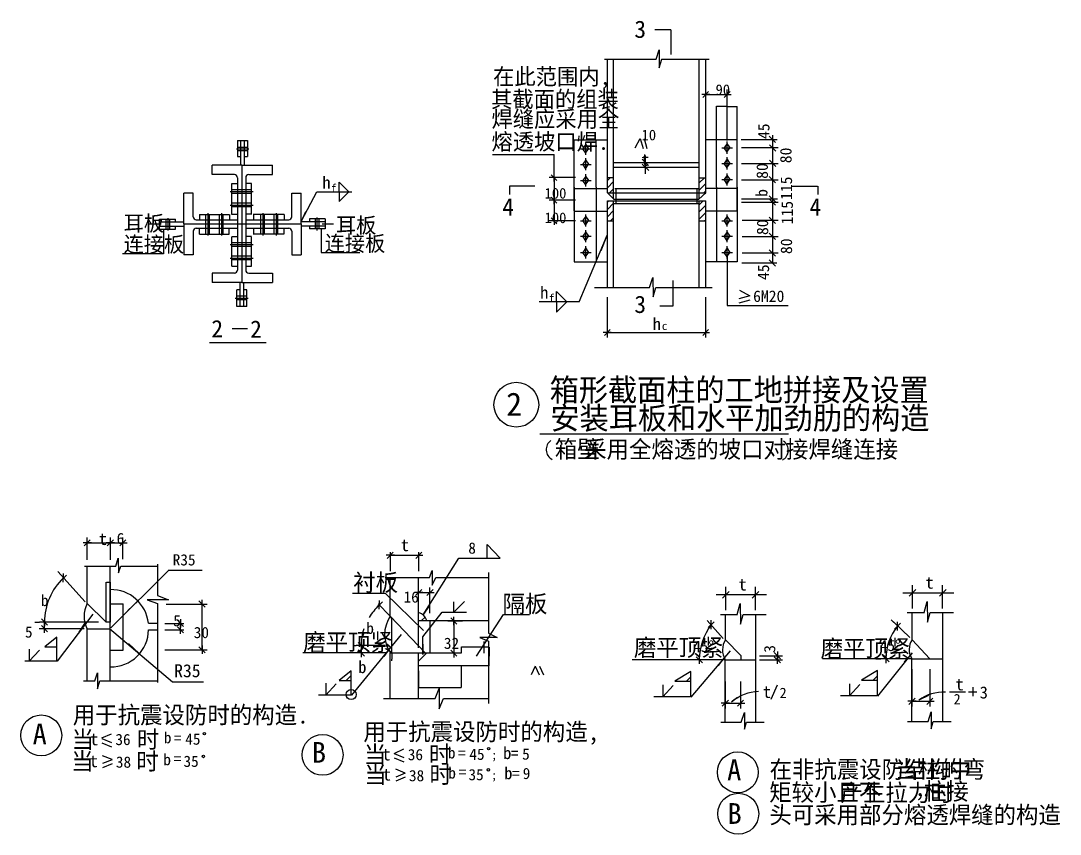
# Model space of a CAD drawing. Header units: metres. Extents: x 3860 to 14036, y 4732 to 11868.
# Drawn here: x 8010 to 14036, y 6850 to 11563 of the extents above; entities that cross this region are included whole.
import ezdxf

# ---------------------------------------------------------------- set-up
doc = ezdxf.new("R2010")
doc.units = ezdxf.units.M
for name, color, linetype in [('BOR', 3, 'Continuous'), ('CENTER', 7, 'Continuous'), ('FRAMING', 2, 'Continuous'), ('HIDDEN', 3, 'Continuous'), ('Z', 4, 'Continuous')]:
    doc.layers.add(name, color=color, linetype=linetype)
doc.dimstyles.get("Standard").update_dxf_attribs({"dimtxt": 2.5, "dimasz": 2.5, "dimexe": 1.25, "dimexo": 0.625, "dimtad": 1, "dimcen": 2.5, "dimazin": 3, "dimtfac": 1, "dimtmove": 0, "dimatfit": 3})

# ---------------------------------------------------------------- blocks, each defined once
blk = doc.blocks.new('CC')
blk.add_line((-24.24, 0), (24.24, 0))
at = {"layer": 'FRAMING', "color": 6}
blk.add_line((-17.83, -17.83), (17.83, 17.83), dxfattribs=at)
blk = doc.blocks.new('_CLOSEDFILLED')
at = {"color": 0, "linetype": 'BYBLOCK'}
blk.add_solid([(-1, 0), (0, 0), (-1, 0)], dxfattribs=at)
blk = doc.blocks.new('*D1')
for p, q in [((12042.56, 10868.68), (12042.56, 11067.65)), ((12042.81, 11067.65), (12072.625, 11067.65)), ((12074.625, 11067.65), (12104.44, 11067.65)), ((12104.69, 10868.68), (12104.69, 11067.65))]:
    blk.add_line(p, q)
at = {"layer": 'Defpoints'}
for p in [(12042.56, 11067.65), (12042.56, 10868.68), (12104.69, 10868.68)]:
    blk.add_point(p, dxfattribs=at)
at = {"xscale": 0.25, "yscale": 0.25, "rotation": 180}
blk.add_blockref('_CLOSEDFILLED', (12042.56, 11067.65), dxfattribs=at)
at = {"xscale": 0.25, "yscale": 0.25}
blk.add_blockref('_CLOSEDFILLED', (12104.69, 11067.65), dxfattribs=at)
at = {"insert": (12073.625, 11067.65), "char_height": 1, "attachment_point": 5}
blk.add_mtext('45', dxfattribs=at)
blk = doc.blocks.new('*D2')
for p, q in [((12104.69, 10868.68), (12104.69, 11066.84)), ((12104.94, 11066.84), (12133.025, 11066.84)), ((12135.025, 11066.84), (12163.11, 11066.84)), ((12163.36, 10866.97), (12163.36, 11066.84))]:
    blk.add_line(p, q)
at = {"layer": 'Defpoints'}
for p in [(12104.69, 11066.84), (12104.69, 10868.68), (12163.36, 10866.97)]:
    blk.add_point(p, dxfattribs=at)
at = {"xscale": 0.25, "yscale": 0.25, "rotation": 180}
blk.add_blockref('_CLOSEDFILLED', (12104.69, 11066.84), dxfattribs=at)
at = {"xscale": 0.25, "yscale": 0.25}
blk.add_blockref('_CLOSEDFILLED', (12163.36, 11066.84), dxfattribs=at)
at = {"insert": (12134.025, 11066.84), "char_height": 1, "attachment_point": 5}
blk.add_mtext('45', dxfattribs=at)
blk = doc.blocks.new('*D3')
for p, q in [((8505.95, 8079.48), (8505.95, 8310.94)), ((8506.2, 8310.94), (8517.395, 8310.94)), ((8518.395, 8310.94), (8529.59, 8310.94)), ((8529.84, 8079.48), (8529.84, 8310.94))]:
    blk.add_line(p, q)
at = {"layer": 'Defpoints'}
for p in [(8505.95, 8310.94), (8505.95, 8079.48), (8529.84, 8079.48)]:
    blk.add_point(p, dxfattribs=at)
at = {"xscale": 0.25, "yscale": 0.25, "rotation": 180}
blk.add_blockref('_CLOSEDFILLED', (8505.95, 8310.94), dxfattribs=at)
at = {"xscale": 0.25, "yscale": 0.25}
blk.add_blockref('_CLOSEDFILLED', (8529.84, 8310.94), dxfattribs=at)
at = {"insert": (8517.895, 8310.94), "char_height": 1, "attachment_point": 5}
blk.add_mtext('2', dxfattribs=at)
blk = doc.blocks.new('*D4')
for p, q in [((10160.77, 7900.26), (10160.77, 7864.23)), ((10160.52, 7864.23), (10160.27, 7864.23)), ((10160.77, 7854.69), (10160.77, 7864.23)), ((10160.77, 7864.23), (10160.77, 7864.23)), ((10161.02, 7864.23), (10161.27, 7864.23))]:
    blk.add_line(p, q)
at = {"layer": 'Defpoints'}
for p in [(10160.77, 7900.26), (10160.77, 7864.23), (10160.77, 7854.69)]:
    blk.add_point(p, dxfattribs=at)
at = {"xscale": 0.25, "yscale": 0.25}
blk.add_blockref('_CLOSEDFILLED', (10160.77, 7864.23), dxfattribs=at)
at = {"xscale": 0.25, "yscale": 0.25, "rotation": 180}
blk.add_blockref('_CLOSEDFILLED', (10160.77, 7864.23), dxfattribs=at)
at = {"insert": (10160.77, 7865.355), "char_height": 1, "attachment_point": 5}
blk.add_mtext('8', dxfattribs=at)
blk = doc.blocks.new('*D5')
for p, q in [((10316.34, 7797.21), (10316.34, 7700.64)), ((10563.5, 7823.7), (10563.5, 7700.64)), ((10316.59, 7700.64), (10438.92, 7700.64)), ((10440.92, 7700.64), (10563.25, 7700.64))]:
    blk.add_line(p, q)
at = {"layer": 'Defpoints'}
for p in [(10316.34, 7797.21), (10563.5, 7823.7), (10316.34, 7700.64)]:
    blk.add_point(p, dxfattribs=at)
at = {"xscale": 0.25, "yscale": 0.25, "rotation": 180}
blk.add_blockref('_CLOSEDFILLED', (10316.34, 7700.64), dxfattribs=at)
at = {"xscale": 0.25, "yscale": 0.25}
blk.add_blockref('_CLOSEDFILLED', (10563.5, 7700.64), dxfattribs=at)
at = {"insert": (10439.92, 7700.64), "char_height": 1, "attachment_point": 5}
blk.add_mtext('50', dxfattribs=at)
blk = doc.blocks.new('*D6')
for p, q in [((10725.96, 7933.09), (10725.96, 7882.47)), ((10725.71, 7882.47), (10725.46, 7882.47)), ((10725.96, 7826.51), (10725.96, 7882.47)), ((10725.96, 7882.47), (10725.96, 7882.47)), ((10726.21, 7882.47), (10726.46, 7882.47))]:
    blk.add_line(p, q)
at = {"layer": 'Defpoints'}
for p in [(10725.96, 7933.09), (10725.96, 7882.47), (10725.96, 7826.51)]:
    blk.add_point(p, dxfattribs=at)
at = {"xscale": 0.25, "yscale": 0.25}
blk.add_blockref('_CLOSEDFILLED', (10725.96, 7882.47), dxfattribs=at)
at = {"xscale": 0.25, "yscale": 0.25, "rotation": 180}
blk.add_blockref('_CLOSEDFILLED', (10725.96, 7882.47), dxfattribs=at)
at = {"insert": (10725.96, 7883.595), "char_height": 1, "attachment_point": 5}
blk.add_mtext('16', dxfattribs=at)
blk = doc.blocks.new('*D7')
for p, q in [((10696.11, 7967.58), (10695.86, 7967.58)), ((10696.36, 7933.09), (10696.36, 7967.58)), ((10696.36, 7898.61), (10696.36, 7967.58)), ((10696.36, 7967.58), (10696.36, 7967.58)), ((10696.61, 7967.58), (10696.86, 7967.58))]:
    blk.add_line(p, q)
at = {"layer": 'Defpoints'}
for p in [(10696.36, 7967.58), (10696.36, 7933.09), (10696.36, 7898.61)]:
    blk.add_point(p, dxfattribs=at)
at = {"xscale": 0.25, "yscale": 0.25}
blk.add_blockref('_CLOSEDFILLED', (10696.36, 7967.58), dxfattribs=at)
at = {"xscale": 0.25, "yscale": 0.25, "rotation": 180}
blk.add_blockref('_CLOSEDFILLED', (10696.36, 7967.58), dxfattribs=at)
at = {"insert": (10696.36, 7968.705), "char_height": 1, "attachment_point": 5}
blk.add_mtext('4', dxfattribs=at)

msp = doc.modelspace()

# ---------------------------------------------------------------- hatches: boundary and pattern name
at = {"layer": 'FRAMING'}
h = msp.add_hatch(dxfattribs=at)
h.set_pattern_fill('ANSI37', scale=200)
h.paths.add_polyline_path([(8394.26, 8186.01, 0.23), (8394.37, 8039.02), (8394.37, 8039.77), (8529.31, 8039.77), (8529.31, 8080.48), (8502.67, 8080.48)])
at = {"layer": 'Z'}
h = msp.add_hatch(dxfattribs=at)
h.set_pattern_fill('ANSI31', scale=25)
h.paths.add_polyline_path([(10316.17, 8087.42), (10363.7, 8087.42, 0.26), (10316.17, 8134.22)])
h = msp.add_hatch(dxfattribs=at)
h.set_pattern_fill('NET', scale=200)
h.paths.add_polyline_path([(10152.06, 8113.37, 0.28), (10142.35, 7917.85), (10148.95, 7925.86), (10142.81, 7917.02, 0.03), (10152.85, 7900.74), (10340.21, 7900.73), (10340.21, 7916.32)])
h = msp.add_hatch(dxfattribs=at)
h.set_pattern_fill('ANSI31', scale=40)
h.paths.add_polyline_path([(8219.77, 7936.3), (8219.77, 7991.3), (8149.77, 7936.3)])
h = msp.add_hatch(dxfattribs=at)
h.set_pattern_fill('NET', scale=150)
h.paths.add_polyline_path([(12094.1, 7860.75), (12184.82, 7860.75), (12184.82, 7886.13), (12095.27, 7977.28, 0.29)])
h = msp.add_hatch(dxfattribs=at)
h.set_pattern_fill('NET', scale=150)
h.paths.add_polyline_path([(13177.48, 7977.3, 0.24), (13165.72, 7887.35), (13171.92, 7894.17), (13165.96, 7886.71, 0.06), (13176.31, 7866.1), (13279.74, 7866.1)])
h = msp.add_hatch(dxfattribs=at)
h.set_pattern_fill('ANSI31', scale=50)
h.paths.add_polyline_path([(10316.17, 7852.58), (10364.37, 7900.73), (10316.17, 7900.73)])
h = msp.add_hatch(dxfattribs=at)
h.set_pattern_fill('ANSI31', scale=100)
h.paths.add_polyline_path([(10364.37, 7900.73), (10316.17, 7900.73), (10316.17, 7852.58)])
h = msp.add_hatch(dxfattribs=at)
h.set_pattern_fill('ANSI31', scale=40)
h.paths.add_polyline_path([(9925.61, 7740.91), (9925.61, 7795.91), (9855.61, 7740.91)])
h = msp.add_hatch(dxfattribs=at)
h.set_pattern_fill('ANSI31', scale=40)
h.paths.add_polyline_path([(11893.54, 7737.56), (11893.54, 7792.56), (11801.5, 7737.56)])
h = msp.add_hatch(dxfattribs=at)
h.set_pattern_fill('ANSI31', scale=40)
h.paths.add_polyline_path([(12975.74, 7742.92), (12975.74, 7797.92), (12883.7, 7742.92)])

# ---------------------------------------------------------------- linework, layer by layer
for p, q in [((11693.02, 11340.62), (11710.06, 11394.37)), ((11710.06, 11394.37), (11710.14, 11291.21)), ((11393.66, 11340.62), (11693.02, 11340.62)), ((11710.14, 11291.21), (11726.15, 11340.62)), ((11725.2, 11340.62), (12001.44, 11340.62)), ((11980.79, 10931.16), (11980.79, 11340.62)), ((12105.06, 10931.16), (12105.06, 11164.67)), ((11981.74, 11136.17), (12104.11, 11136.17)), ((12082.03, 11136.17), (12128.09, 11136.17)), ((11284.07, 10857.62), (11284.07, 10787.23)), ((11572.07, 10827.23), (11601.59, 10880.14)), ((11601.59, 10880.14), (11617.66, 10823.86)), ((11623.68, 10880.14), (11639.75, 10823.86)), ((12103.91, 10862.95), (12103.91, 10792.57)), ((12185.28, 10875.35), (12394.86, 10875.35)), ((12367.16, 10899.91), (12367.16, 10159.65)), ((10744.74, 10789.18), (11101.32, 10789.18)), ((11101.52, 10631.22), (11101.32, 10789.18)), ((11253.89, 10821.76), (11316.83, 10821.76)), ((12073.73, 10827.1), (12136.67, 10827.1)), ((12187.81, 10827.99), (12400.2, 10827.99)), ((11253.89, 10731.4), (11316.83, 10731.4)), ((11284.07, 10767.25), (11284.07, 10696.87)), ((11630.46, 10781.68), (11630.46, 10677.23)), ((12073.73, 10736.73), (12136.67, 10736.73)), ((12103.91, 10772.58), (12103.91, 10702.2)), ((12187.81, 10736.99), (12400.2, 10736.99)), ((11284.07, 10673.49), (11284.07, 10603.11)), ((12103.91, 10678.83), (12103.91, 10608.44)), ((9855.9, 10571.2), (9855.9, 10628.11)), ((9855.9, 10628.11), (9912.62, 10571.2)), ((11225.85, 10654.26), (11073.02, 10654.26)), ((11101.52, 10653.31), (11101.52, 10524.81)), ((11253.89, 10637.64), (11316.83, 10637.64)), ((11410.79, 10637.61), (11427.3, 10654.12)), ((11410.79, 10595.63), (11446.88, 10631.72)), ((11446.64, 10654.12), (11411.17, 10654.12)), ((11942.58, 10623.6), (11972.99, 10654.02)), ((11942.58, 10581.62), (11980.79, 10619.83)), ((11943.11, 10654.02), (11980.78, 10654.02)), ((12073.73, 10642.97), (12136.67, 10642.97)), ((12187.81, 10641.85), (12400.2, 10641.85)), ((9636.63, 10404.29), (9725.85, 10571.74)), ((9725.85, 10571.74), (9928.99, 10571.74)), ((9855.9, 10515.24), (9912.62, 10572.15)), ((9855.9, 10572.15), (9855.9, 10515.24)), ((11423.23, 10566.09), (11446.88, 10589.74)), ((11969.03, 10566.09), (11980.79, 10577.84)), ((11225.85, 10523.86), (11073.02, 10523.86)), ((11101.52, 10522.91), (11101.52, 10404.67)), ((11410.79, 10511.66), (11419.71, 10520.58)), ((11410.79, 10469.67), (11446.88, 10505.77)), ((11942.58, 10497.65), (11965.51, 10520.58)), ((11942.58, 10455.66), (11980.79, 10493.88)), ((12187.81, 10531.71), (12395.99, 10531.71)), ((12187.81, 10512.71), (12400.2, 10512.71)), ((11284.07, 10440.81), (11284.07, 10370.43)), ((11410.79, 10427.69), (11446.88, 10463.78)), ((11942.58, 10413.68), (11980.79, 10451.89)), ((12103.91, 10440.81), (12103.91, 10370.43)), ((9757.03, 10387.25), (9822.38, 10387.25)), ((11225.85, 10403.72), (11073.02, 10403.72)), ((11253.89, 10404.96), (11316.83, 10404.96)), ((11411.17, 10403.5), (11446.64, 10403.5)), ((11428.59, 10403.5), (11446.88, 10421.8)), ((11942.58, 10403.45), (11980.78, 10403.45)), ((11974.39, 10403.51), (11980.79, 10409.91)), ((12073.73, 10404.96), (12136.67, 10404.96)), ((12192.89, 10407.94), (12400.55, 10407.94)), ((8838, 10355.86), (8838, 10212.91)), ((9751.97, 10359.63), (9751.97, 10221.52)), ((11247.13, 9934.74), (11409.42, 10320.15)), ((11253.89, 10314.59), (11316.83, 10314.59)), ((11284.07, 10350.44), (11284.07, 10280.06)), ((12073.73, 10314.59), (12136.67, 10314.59)), ((12103.91, 10350.44), (12103.91, 10280.06)), ((12192.89, 10312.94), (12400.55, 10312.94)), ((11284.07, 10256.69), (11284.07, 10186.3)), ((12103.91, 10256.69), (12103.91, 10186.3)), ((8838, 10212.91), (8600.77, 10212.91)), ((9751.97, 10221.52), (9975.76, 10221.52)), ((11253.89, 10220.83), (11316.83, 10220.83)), ((12073.73, 10220.83), (12136.67, 10220.83)), ((12104.5, 10211.22), (12104.5, 9913.31)), ((12192.89, 10217.94), (12400.55, 10217.94)), ((12189.09, 10160.46), (12392.38, 10160.46)), ((11655.05, 10016.82), (11674.73, 10076.32)), ((11674.73, 10076.32), (11675.16, 9964.58)), ((11336.57, 10016.82), (11655.05, 10016.82)), ((11675.16, 9964.58), (11692.01, 10016.82)), ((11692.01, 10016.82), (12018.17, 10016.82)), ((11115.23, 9934.46), (11115.23, 9994.53)), ((11115.23, 9994.53), (11175.11, 9934.46)), ((11409.96, 9962.02), (11409.96, 9728.11)), ((11980.22, 9962.02), (11980.22, 9728.11)), ((12235.81, 9969.15), (12173.28, 9951.3)), ((12235.81, 9944.61), (12173.28, 9926.75)), ((12177.02, 10001.95), (12235.81, 9969.15)), ((11247.13, 9934.74), (11015.61, 9934.74)), ((11115.23, 9875.39), (11175.11, 9935.46)), ((11115.23, 9935.46), (11115.23, 9875.39)), ((12104.5, 9913.31), (12458.1, 9913.31)), ((11410.91, 9756.61), (11979.27, 9756.61)), ((8395.52, 8439.19), (8395.52, 8568.37)), ((8529.65, 8439.19), (8529.65, 8568.37)), ((8602.21, 8443.71), (8602.21, 8568.37)), ((8396.52, 8538.37), (8528.65, 8538.37)), ((8530.65, 8538.37), (8601.21, 8538.37)), ((10714.35, 8529.09), (10788.41, 8449.04)), ((10714.35, 8449.04), (10714.35, 8529.09)), ((8560.35, 8403.41), (8575.55, 8449.55)), ((8575.55, 8449.55), (8575.76, 8364.38)), ((10152.63, 8374.99), (10152.63, 8483.68)), ((10152.91, 8466.13), (10316.47, 8466.13)), ((10316.84, 8374.99), (10316.84, 8483.68)), ((10342.4, 8122.06), (10550.23, 8448.88)), ((10550.23, 8448.88), (10788.61, 8448.88)), ((8380.45, 8403.41), (8560.35, 8403.41)), ((8531.92, 8045.75), (8869.79, 8381.43)), ((8575.76, 8364.38), (8590.16, 8403.41)), ((8590.16, 8403.41), (8803.4, 8403.41)), ((8803.4, 8414.29), (8803.4, 8232.49)), ((8868.62, 8380.07), (9062.11, 8380.07)), ((10378.71, 8336.8), (10394.59, 8378.16)), ((10394.59, 8378.16), (10394.59, 8292.35)), ((8383.14, 8197.4), (8225.18, 8371.48)), ((10122.61, 8336.8), (10378.71, 8336.8)), ((10394.59, 8292.35), (10416.25, 8336.8)), ((10416.25, 8336.8), (10720.99, 8336.8)), ((10720.99, 8366.52), (10720.99, 8014.63)), ((8279.19, 8312.05), (8277.76, 8313.54)), ((10382.19, 8130.73), (10382.19, 8280.42)), ((12096.67, 8148.16), (12096.67, 8283.16)), ((12268.61, 8148.16), (12268.61, 8283.16)), ((13178.87, 8158.74), (13178.87, 8293.74)), ((13353.39, 8158.74), (13353.39, 8293.74)), ((8743.58, 8208.25), (8803.4, 8187.07)), ((8865.97, 8208.25), (8743.58, 8208.25)), ((8803.4, 8232.49), (8865.97, 8208.25)), ((9932.61, 8247.3), (10123.26, 8247.3)), ((10123.26, 8247.3), (10344, 8029.86)), ((10316.3, 8130.73), (10316.3, 8222.72)), ((10317.3, 8250.42), (10381.19, 8250.42)), ((10519.14, 8135.21), (10582.83, 8198.81)), ((10519.14, 8197.22), (10519.14, 8135.21)), ((12041.67, 8238.16), (12333.61, 8238.16)), ((13123.87, 8248.74), (13418.39, 8248.74)), ((13247.34, 8134.63), (13264.27, 8198.09)), ((13264.27, 8198.09), (13265.54, 8077.97)), ((8803.4, 8187.07), (8803.4, 7729.35)), ((8853.89, 8183.72), (9090.81, 8183.72)), ((9060.81, 7919.86), (9060.81, 8182.72)), ((10150.24, 8115.38), (10082.51, 8185.84)), ((10340.56, 7994.54), (10452.55, 8136.5)), ((10452.55, 8136.5), (10594.67, 8136.5)), ((12163.84, 8124.05), (12180.78, 8187.51)), ((12180.78, 8187.51), (12182.04, 8067.39)), ((13148.37, 8134.63), (13248.25, 8134.63)), ((13265.54, 8077.97), (13281.2, 8134.63)), ((13281.2, 8134.63), (13416.67, 8134.63)), ((8091.72, 8079.28), (8117.96, 8079.28)), ((8200.11, 8079.36), (8117.92, 8079.36)), ((8461.71, 8079.28), (8118.11, 8079.28)), ((8147.92, 8080.36), (8147.92, 8081.36)), ((8147.92, 8040.71), (8147.92, 8079.36)), ((8427.31, 8124.91), (8220.69, 7852.07)), ((10485.28, 8087.3), (10571.4, 8087.3)), ((10520.66, 8084.7), (10520.66, 7900.18)), ((10651, 7882.31), (10807.86, 8122.84)), ((10807.86, 8122.84), (10959.31, 8122.84)), ((12080.89, 7984.72), (11988.81, 8088.94)), ((12066.16, 8124.05), (12164.75, 8124.05)), ((12182.04, 8067.39), (12197.71, 8124.05)), ((12197.71, 8124.05), (12331.89, 8124.05)), ((13055.83, 8093.09), (13071.65, 8077.28)), ((13163.1, 7990.69), (13069.59, 8080.68)), ((8378.36, 8039.84), (8116.39, 8039.84)), ((8200.11, 8040.71), (8117.92, 8040.71)), ((8147.92, 8039.71), (8147.92, 8038.71)), ((8524, 8042.38), (8889.42, 7733.9)), ((8844.78, 8071.82), (8954.98, 8071.82)), ((8844.78, 8034.51), (8954.98, 8034.51)), ((8935.8, 8072.82), (8935.8, 8073.82)), ((8935.8, 8034.51), (8935.8, 8071.82)), ((8935.8, 8033.51), (8935.8, 8032.51)), ((10720.99, 8014.63), (10771.89, 7989.69)), ((10215.67, 8006.87), (9926.61, 7655.91)), ((10340.56, 7890.65), (10340.56, 7994.54)), ((10771.89, 7989.69), (10671.18, 7989.69)), ((10671.18, 7989.69), (10721.08, 7968.7)), ((10720.99, 7968.74), (10720.99, 7607.15)), ((8058.63, 7922.07), (8058.63, 7852.07)), ((8058.63, 7852.07), (8118.63, 7917.07)), ((8844.97, 7918.86), (9090.81, 7918.86)), ((10119.62, 7900.44), (9645.53, 7900.44)), ((9944.37, 7943.3), (9954.32, 7943.3)), ((10121.05, 7943.3), (9954.77, 7943.3)), ((10129.7, 7900.44), (9954.77, 7900.44)), ((9984.77, 7944.3), (9984.77, 7945.3)), ((9984.77, 7900.44), (9984.77, 7943.3)), ((9984.77, 7899.44), (9984.77, 7898.44)), ((12123.08, 7912.28), (11894.27, 7644.25)), ((13178.14, 7901.57), (12976.48, 7649.61)), ((8220.69, 7852.07), (8033.63, 7852.07)), ((12093.93, 7861.02), (11554.24, 7861.02)), ((12293.07, 7884.26), (12426.03, 7884.26)), ((12293.07, 7860.9), (12426.03, 7860.9)), ((12396.03, 7881.64), (12396.03, 7882.64)), ((12396.03, 7860.9), (12396.03, 7880.64)), ((12396.03, 7859.9), (12396.03, 7858.9)), ((13176.13, 7866.38), (12656.66, 7866.38)), ((12967.29, 7866.16), (12995.46, 7866.16)), ((8439.58, 7739.21), (8454.78, 7785.34)), ((8454.78, 7785.34), (8454.99, 7692.73)), ((10992.29, 7823.88), (10969.3, 7773.21)), ((10992.4, 7823.88), (11015.39, 7773.21)), ((11016.77, 7823.88), (11039.75, 7773.21)), ((13176.02, 7806.69), (13176.02, 7590.04)), ((13279.75, 7806.69), (13279.75, 7590.04)), ((8373.81, 7739.21), (8439.58, 7739.21)), ((8454.99, 7692.73), (8469.39, 7739.21)), ((8469.39, 7739.21), (8803.4, 7739.21)), ((8889.42, 7733.9), (9068.5, 7733.9)), ((9777.99, 7725.91), (9777.99, 7655.91)), ((9777.99, 7655.91), (9837.99, 7720.91)), ((11731.65, 7716.53), (11731.65, 7646.53)), ((12094.32, 7734.45), (12094.32, 7579.23)), ((12182.71, 7734.45), (12182.71, 7579.23)), ((12813.85, 7721.89), (12813.85, 7651.89)), ((12813.85, 7651.89), (12873.85, 7716.89)), ((9926.61, 7655.91), (9735.61, 7655.91)), ((10413.11, 7635.76), (10435.94, 7694.57)), ((10435.94, 7694.57), (10435.94, 7576.08)), ((11731.65, 7646.53), (11791.65, 7711.53)), ((13393.59, 7674.64), (13486.05, 7674.64)), ((13504.6, 7674.65), (13551.95, 7674.65)), ((13528.28, 7701.86), (13528.28, 7649.83)), ((10113.35, 7635.76), (10413.11, 7635.76)), ((10435.94, 7576.08), (10459.97, 7635.76)), ((10459.97, 7635.76), (10722.78, 7635.76)), ((11891.65, 7646.53), (11680.14, 7646.53)), ((12097.34, 7609.23), (12181.71, 7609.23)), ((12973.85, 7651.89), (12762.34, 7651.89)), ((13179.04, 7620.04), (13278.75, 7620.04)), ((12067.79, 7499.81), (12186.85, 7499.81)), ((12216.51, 7499.81), (12318.99, 7499.81)), ((13150, 7502.55), (13270.34, 7502.55)), ((13300.01, 7502.55), (13403.77, 7502.55)), ((8481.04, 7409.04), (8536, 7432.02)), ((8481.04, 7404.6), (8536, 7381.61)), ((8481.04, 7380.25), (8536, 7357.27)), ((8539.32, 7282.05), (8484.35, 7305.03)), ((10174.32, 7317.09), (10229.85, 7344.28)), ((10174.32, 7317.09), (10229.85, 7293.86)), ((10174.89, 7292.51), (10229.85, 7269.52)), ((8539.32, 7281.94), (8484.35, 7258.95)), ((8539.32, 7257.57), (8484.35, 7234.59)), ((10238.38, 7204.71), (10183.42, 7227.7)), ((10238.38, 7204.6), (10183.42, 7181.61)), ((10238.38, 7180.23), (10183.42, 7157.25))]:
    msp.add_line(p, q)
for points in [[(9661.61, 10455.92), (9635.46, 10400.04)], [(8630.31, 8146.74), (8688.78, 8201.22)], [(10379.26, 8174.37), (10342.53, 8123.18)], [(8348.63, 8020.19), (8381.86, 8070.18)], [(8634.4, 7954.71), (8696.96, 7897.52)], [(10117.51, 7880.61), (10151.14, 7929.01)], [(10340.21, 7950.8), (10340.21, 7890.93)], [(13131.32, 7849.53), (13171.69, 7893.91)], [(12053.92, 7828.16), (12094.28, 7878.49)]]:
    msp.add_lwpolyline(points)
for centre, radius in [((9925.68, 7659.13), 29.15), ((9075.02, 7433.34), 6.96), ((10721.76, 7345.6), 6.96), ((9068.97, 7300.53), 6.96), ((10720.92, 7223.19), 6.96)]:
    msp.add_circle(centre, radius)
for centre, radius, start, end in [((8502.81, 8079.28), 354.85, 134.01, 179.84), ((10350.22, 7908.69), 376.28, 134.43, 148.51), ((10297.66, 8067.88), 68.87, 16.49, 74.41), ((10259.2, 7953.42), 275.02, 161.78, 181.9), ((12282.71, 7859.61), 339.46, 143.06, 179.63), ((13324.8, 7866.98), 299.34, 141, 179.97), ((12299.91, 7413.42), 264.2, 92.7, 129.71), ((13357.81, 7429.29), 243.92, 87.05, 125.58)]:
    msp.add_arc(centre, radius, start, end)
at = {"layer": 'BOR'}
for centre, radius in [((10882.84, 9338.71), 129.85), ((9759.57, 7309.92), 118.51), ((12166.5, 7208.87), 118.51), ((12169.2, 6968.7), 118.51)]:
    msp.add_circle(centre, radius, dxfattribs=at)
at = {"layer": 'CENTER'}
for p, q in [((9290.93, 10726.04), (9290.93, 10046.54)), ((8955.68, 10386.29), (9635.18, 10386.29)), ((9290.93, 10386.29), (9506.69, 10386.29))]:
    msp.add_line(p, q, dxfattribs=at)
at = {"layer": 'DEFPOINTS'}
for p, q in [((12186.85, 7499.81), (12204.51, 7555.71)), ((12204.51, 7555.71), (12204.51, 7457.83)), ((13270.34, 7502.55), (13288, 7558.44)), ((13288, 7558.44), (13288, 7460.57)), ((12204.51, 7457.83), (12216.51, 7499.81)), ((13288, 7460.57), (13300.01, 7502.55))]:
    msp.add_line(p, q, dxfattribs=at)
at = {"layer": 'FRAMING'}
for p, q in [((11777.56, 11511.4), (11684.98, 11511.4)), ((11777.56, 11511.4), (11777.56, 11367.25)), ((11410.79, 10566.12), (11410.79, 11340.62)), ((11980.79, 10566.09), (11980.79, 11255.41)), ((12088.12, 11119.23), (12122, 11153.11)), ((9266.29, 10868.71), (9266.29, 10777.2)), ((9266.29, 10868.71), (9307.43, 10868.71)), ((9284.27, 10868.71), (9284.27, 10726.64)), ((9307.43, 10868.71), (9324.79, 10868.71)), ((9307.43, 10726.64), (9307.43, 10868.71)), ((9324.79, 10868.71), (9324.79, 10777.2)), ((11217.68, 10874.29), (11411.42, 10874.29)), ((11217.68, 10461.04), (11217.68, 10874.29)), ((12163.41, 10874.29), (11980.63, 10874.29)), ((12163.41, 10461.04), (12163.41, 10874.29)), ((9261.18, 10820.81), (9332.57, 10820.81)), ((9119.93, 10672.04), (9119.93, 10726.04)), ((9290.93, 10726.04), (9119.93, 10726.04)), ((9266.29, 10777.2), (9284.27, 10777.2)), ((9290.93, 10726.04), (9468.98, 10726.04)), ((9307.43, 10777.2), (9325.01, 10777.2)), ((9468.98, 10672.04), (9468.98, 10726.04)), ((9248.18, 10672.04), (9119.93, 10672.04)), ((9332.32, 10672.04), (9468.98, 10672.04)), ((11118.47, 10637.31), (11084.58, 10671.2)), ((9233.44, 10441.22), (9233.44, 10621.22)), ((9234.45, 10620.15), (9264.51, 10620.15)), ((9266.18, 10654.04), (9266.18, 10118.54)), ((9346.84, 10620.15), (9312.86, 10620.15)), ((9314.32, 10654.04), (9314.32, 10118.54)), ((9347.06, 10441.22), (9347.06, 10621.22)), ((10842.91, 10605.02), (10842.91, 10556.81)), ((10990.43, 10605.55), (10843.36, 10605.55)), ((12482.21, 10605.55), (12629.27, 10605.55)), ((12629.73, 10605.02), (12629.73, 10556.8)), ((9009.68, 10564.34), (8955.68, 10564.34)), ((8955.68, 10386.29), (8955.68, 10564.34)), ((9009.68, 10427.68), (9009.68, 10564.34)), ((9223.83, 10574.49), (9358.16, 10574.49)), ((9581.18, 10564.34), (9635.18, 10564.34)), ((9581.18, 10427.68), (9581.18, 10564.34)), ((9635.18, 10386.29), (9635.18, 10564.34)), ((11217.68, 10598.79), (11217.68, 10166.54)), ((11411.82, 10589.29), (11217.68, 10589.29)), ((11344.89, 10598.79), (11344.89, 10458.39)), ((11410.68, 10566.09), (11980.79, 10566.09)), ((11447.41, 10529.54), (11410.79, 10566.12)), ((11939.79, 10530.33), (11981.4, 10566.89)), ((11980.79, 10594.04), (12163.41, 10594.04)), ((12043.18, 10598.79), (12043.18, 10461.29)), ((12163.41, 10598.79), (12163.41, 10166.54)), ((9223.83, 10495.68), (9358.16, 10495.68)), ((11410.79, 10520.58), (11980.79, 10520.58)), ((11410.79, 10016.82), (11410.79, 10520.58)), ((11446.63, 10530.33), (11939.79, 10530.33)), ((11980.79, 10016.82), (11980.79, 10520.58)), ((9046.84, 10441.05), (9217.84, 10441.05)), ((9047.08, 10441.34), (9047.08, 10409.98)), ((9093.79, 10449.35), (9093.79, 10318.83)), ((9173.3, 10449.35), (9173.3, 10318.83)), ((9219.8, 10440.04), (9219.8, 10409.98)), ((9234.45, 10442.21), (9265.82, 10442.21)), ((9348.15, 10443.51), (9314.17, 10443.51)), ((9357.95, 10442.43), (9537.95, 10442.43)), ((9358.94, 10441.41), (9358.94, 10410.05)), ((9412.4, 10449.35), (9412.4, 10318.83)), ((9490.24, 10449.35), (9490.24, 10318.83)), ((9536.88, 10441.41), (9536.88, 10411.35)), ((11411.82, 10458.45), (11217.68, 10458.45)), ((11980.79, 10461.04), (12163.41, 10461.04)), ((8815.32, 10396.67), (8815.32, 10414.03)), ((8815.32, 10414.03), (8906.83, 10414.03)), ((8955.68, 10396.67), (8815.32, 10396.67)), ((8815.32, 10355.53), (8815.32, 10396.67)), ((8815.32, 10373.51), (8955.68, 10373.51)), ((8863.05, 10420.16), (8863.05, 10348.73)), ((8906.83, 10396.67), (8906.83, 10414.25)), ((8906.83, 10355.53), (8906.83, 10373.51)), ((8955.68, 10386.29), (8955.68, 10206.29)), ((9027.68, 10409.68), (9266.18, 10409.68)), ((9314.32, 10409.68), (9563.18, 10409.68)), ((9775.03, 10398.35), (9635.18, 10398.35)), ((9635.18, 10386.29), (9635.18, 10206.29)), ((9635.18, 10375.2), (9775.03, 10375.2)), ((9775.03, 10416.33), (9683.51, 10416.33)), ((9683.51, 10416.33), (9683.51, 10398.35)), ((9683.51, 10375.2), (9683.51, 10357.61)), ((9726.6, 10423.36), (9726.6, 10347.65)), ((9775.03, 10416.33), (9775.03, 10375.2)), ((9775.03, 10375.2), (9775.03, 10357.83)), ((8815.32, 10355.53), (8906.83, 10355.53)), ((9009.68, 10343.54), (9009.68, 10206.29)), ((9027.68, 10361.54), (9266.18, 10361.54)), ((9045.78, 10327.65), (9045.78, 10361.63)), ((9046.84, 10327.43), (9217.84, 10327.43)), ((9218.49, 10327.65), (9218.49, 10361.63)), ((9233.44, 10141.09), (9233.44, 10312.09)), ((9234.45, 10314.05), (9264.51, 10314.05)), ((9346.84, 10312.74), (9312.86, 10312.74)), ((9314.32, 10361.54), (9563.18, 10361.54)), ((9347.06, 10141.09), (9347.06, 10312.09)), ((9357.95, 10328.8), (9537.95, 10328.8)), ((9360.24, 10327.72), (9360.24, 10361.7)), ((9536.88, 10329.02), (9536.88, 10363)), ((9581.18, 10343.54), (9581.18, 10206.29)), ((9775.03, 10357.83), (9683.51, 10357.83)), ((9223.83, 10266.64), (9358.16, 10266.64)), ((9009.68, 10206.29), (8955.68, 10206.29)), ((9223.83, 10187.83), (9358.16, 10187.83)), ((9581.18, 10206.29), (9635.18, 10206.29)), ((9233.15, 10141.34), (9264.51, 10141.34)), ((9346.84, 10140.03), (9312.86, 10140.03)), ((11217.68, 10166.54), (11411.42, 10166.54)), ((12163.41, 10166.54), (11980.63, 10166.54)), ((9248.18, 10100.54), (9119.93, 10100.54)), ((9119.93, 10100.54), (9119.93, 10046.54)), ((9332.32, 10100.54), (9468.98, 10100.54)), ((9468.98, 10100.54), (9468.98, 10046.54)), ((9290.93, 10046.54), (9119.93, 10046.54)), ((9279.16, 10004.03), (9261.79, 10004.03)), ((9261.79, 9907.73), (9261.79, 10004.03)), ((9279.16, 10046.09), (9279.16, 9907.73)), ((9290.93, 10046.54), (9468.98, 10046.54)), ((9302.31, 9907.73), (9302.31, 10046.09)), ((9320.29, 10004.03), (9302.31, 10004.03)), ((9320.29, 9907.73), (9320.29, 10004.03)), ((11790.5, 10058.35), (11790.5, 9908.98)), ((9253.73, 9956.28), (9328.47, 9956.28)), ((9279.16, 9907.73), (9261.79, 9907.73)), ((9320.29, 9907.73), (9279.16, 9907.73)), ((11790.5, 9908.98), (11714.11, 9908.98)), ((9103.29, 9699.22), (9433.02, 9699.22)), ((11018.69, 9169.48), (12460.77, 9169.48)), ((8394.37, 8185.91), (8394.37, 8403.41)), ((8529.31, 7739.21), (8529.31, 8403.41)), ((10152.05, 8101.71), (10152.05, 8336.8)), ((10316.17, 7929.83), (10316.17, 8336.8)), ((8394.37, 8185.91), (8502.67, 8080.48)), ((8529.31, 8185.58), (8604, 8185.58)), ((8604, 7917.1), (8604, 8185.58)), ((13177.48, 7977.3), (13177.48, 8134.25)), ((13355.48, 7502.55), (13355.48, 8134.63)), ((8502.67, 8080.48), (8529.31, 8080.48)), ((10355.94, 7899.85), (10152.05, 8113.37)), ((10316.17, 8087.42), (10382.3, 8087.42)), ((10316.17, 8087.42), (10720.99, 8087.42)), ((10381.86, 8087.42), (10381.86, 7900.74)), ((12095.27, 7977.28), (12095.27, 8123.67)), ((12270.7, 7499.81), (12270.7, 8124.05)), ((8394.37, 7739.21), (8394.37, 8039.77)), ((8394.37, 8039.77), (8529.31, 8039.77)), ((8749.87, 8072), (8803.4, 8072)), ((8750.81, 8034.69), (8803.4, 8034.69)), ((12095.27, 7977.28), (12184.82, 7886.13)), ((13177.48, 7977.3), (13279.74, 7866.1)), ((8529.31, 7917.11), (8604, 7917.11)), ((10152.05, 7635.76), (10152.05, 7900.75)), ((10152.05, 7900.74), (10368.35, 7900.73)), ((10316.17, 7852.58), (10364.44, 7900.8)), ((10316.17, 7635.76), (10316.17, 7900.75)), ((10365.34, 7900.74), (10565.71, 7900.75)), ((10565.71, 7900.75), (10565.71, 7935.17)), ((10565.71, 7935.17), (10720.99, 7935.17)), ((12093.81, 7860.75), (12270.7, 7860.75)), ((12093.81, 7497.77), (12093.81, 7860.75)), ((12184.82, 7886.13), (12184.82, 7859.32)), ((13176.02, 7866.1), (13355.48, 7866.1)), ((13176.02, 7500.5), (13176.02, 7866.1)), ((10316.17, 7828.32), (10720.99, 7828.32))]:
    msp.add_line(p, q, dxfattribs=at)
msp.add_circle((8128.8, 7422.73), 118.51, dxfattribs=at)
for centre, radius, start, end in [((9248.18, 10654.04), 18, 0, 90), ((9332.32, 10654.04), 18, 90, 180), ((9027.68, 10427.68), 18, 180, 270), ((9563.18, 10427.68), 18, 270, 0), ((9027.68, 10343.54), 18, 90, 180), ((9563.18, 10343.54), 18, 0, 90), ((9248.18, 10118.54), 18, 270, 0), ((9332.32, 10118.54), 18, 180, 270), ((8533.84, 8050.1), 217.14, 5.79, 91.2), ((8542.84, 8112.62), 165.71, 153.63, 206.37), ((10307.93, 8007.63), 188.35, 145.85, 214.57), ((8533.55, 8037.23), 217.27, 268.88, 359.33), ((12186.33, 7918.09), 108.6, 146.97, 211.7), ((13259.54, 7920.84), 99.61, 145.47, 213.14)]:
    msp.add_arc(centre, radius, start, end, dxfattribs=at)
at = {"layer": 'HIDDEN'}
for p, q in [((11446.88, 10533.88), (11446.88, 11340.62)), ((11942.58, 10532.78), (11942.58, 11340.62)), ((11344.89, 10598.79), (11344.89, 10874.29)), ((12043.18, 10598.79), (12043.18, 10874.29)), ((9266.29, 10830.92), (9324.79, 10830.92)), ((9266.29, 10810.61), (9324.79, 10810.61)), ((11450.13, 10742.86), (11942.58, 10742.86)), ((11450.13, 10714.36), (11942.58, 10714.36)), ((9347.22, 10583.64), (9233.44, 10583.64)), ((9347.22, 10562.54), (9233.44, 10562.54)), ((11942.58, 10589.59), (11454.52, 10589.59)), ((11459.13, 10589.53), (11459.13, 10501.44)), ((11928.26, 10589.53), (11928.26, 10501.44)), ((11980.79, 10560.79), (11980.87, 10560.79)), ((9347.22, 10505.58), (9233.44, 10505.58)), ((9347.22, 10484.49), (9233.44, 10484.49)), ((11446.88, 10016.82), (11446.88, 10520.58)), ((11942.58, 10501.98), (11446.88, 10501.98)), ((11942.58, 10016.82), (11942.58, 10520.58)), ((11980.79, 10497.04), (11980.87, 10497.04)), ((9083.59, 10327.27), (9083.59, 10441.06)), ((9104.69, 10327.27), (9104.69, 10441.06)), ((9161.65, 10327.27), (9161.65, 10441.06)), ((9182.75, 10327.27), (9182.75, 10441.06)), ((9401.21, 10328.65), (9401.21, 10442.43)), ((9422.31, 10328.65), (9422.31, 10442.43)), ((9479.27, 10328.65), (9479.27, 10442.43)), ((9500.37, 10328.65), (9500.37, 10442.43)), ((11344.89, 10461.04), (11344.89, 10166.54)), ((12043.18, 10461.04), (12043.18, 10166.54)), ((8853.12, 10355.53), (8853.12, 10414.03)), ((8873.42, 10355.53), (8873.42, 10414.03)), ((9716.93, 10416.33), (9716.93, 10357.83)), ((9737.23, 10416.33), (9737.23, 10357.83)), ((9347.22, 10277), (9233.44, 10277)), ((9347.22, 10255.91), (9233.44, 10255.91)), ((9347.22, 10198.94), (9233.44, 10198.94)), ((9347.22, 10177.85), (9233.44, 10177.85)), ((9320.29, 9968.23), (9261.79, 9968.23)), ((9320.29, 9945.46), (9261.79, 9945.46))]:
    msp.add_line(p, q, dxfattribs=at)
at = {"layer": 'Z'}
for p, q in [((11284.83, 10847.74), (11267.72, 10821.84)), ((11283.79, 10847.74), (11300.9, 10821.84)), ((12104.67, 10853.07), (12087.56, 10827.17)), ((12103.63, 10853.07), (12120.74, 10827.17)), ((12347.98, 10894.73), (12384.82, 10857.86)), ((11284.83, 10795.93), (11267.72, 10821.84)), ((11283.79, 10795.93), (11300.9, 10821.84)), ((12104.67, 10801.27), (12087.56, 10827.17)), ((12103.63, 10801.27), (12120.74, 10827.17)), ((12349.55, 10845.22), (12386.39, 10808.36)), ((11284.83, 10757.37), (11267.72, 10731.47)), ((11284.83, 10705.57), (11267.72, 10731.47)), ((11283.79, 10757.37), (11300.9, 10731.47)), ((11283.79, 10705.57), (11300.9, 10731.47)), ((11611.64, 10761.83), (11648.47, 10724.97)), ((11613.13, 10731.57), (11649.97, 10694.71)), ((12104.67, 10762.7), (12087.56, 10736.8)), ((12104.67, 10710.9), (12087.56, 10736.8)), ((12103.63, 10762.7), (12120.74, 10736.8)), ((12103.63, 10710.9), (12120.74, 10736.8)), ((12349.99, 10755.18), (12386.83, 10718.31)), ((12104.67, 10668.95), (12087.56, 10643.05)), ((12103.63, 10668.95), (12120.74, 10643.05)), ((11284.83, 10663.61), (11267.72, 10637.71)), ((11284.83, 10611.81), (11267.72, 10637.71)), ((11283.79, 10663.61), (11300.9, 10637.71)), ((11283.79, 10611.81), (11300.9, 10637.71)), ((12104.67, 10617.14), (12087.56, 10643.05)), ((12103.63, 10617.14), (12120.74, 10643.05)), ((12348.44, 10660.18), (12385.28, 10623.31)), ((12349.4, 10548.58), (12386.24, 10511.72)), ((12347.9, 10531.56), (12384.74, 10494.7)), ((11284.83, 10430.93), (11267.72, 10405.03)), ((11283.79, 10430.93), (11300.9, 10405.03)), ((12104.67, 10430.93), (12087.56, 10405.03)), ((12103.63, 10430.93), (12120.74, 10405.03)), ((12348.96, 10425.48), (12385.8, 10388.62)), ((8823.76, 10385.63), (8749.29, 10385.63)), ((11284.83, 10379.13), (11267.72, 10405.03)), ((11283.79, 10379.13), (11300.9, 10405.03)), ((12104.67, 10379.13), (12087.56, 10405.03)), ((12103.63, 10379.13), (12120.74, 10405.03)), ((11284.83, 10340.56), (11267.72, 10314.66)), ((11284.83, 10288.76), (11267.72, 10314.66)), ((11283.79, 10340.56), (11300.9, 10314.66)), ((11283.79, 10288.76), (11300.9, 10314.66)), ((12104.67, 10340.56), (12087.56, 10314.66)), ((12104.67, 10288.76), (12087.56, 10314.66)), ((12103.63, 10340.56), (12120.74, 10314.66)), ((12103.63, 10288.76), (12120.74, 10314.66)), ((12347.84, 10332.09), (12384.67, 10295.23)), ((11284.83, 10246.81), (11267.72, 10220.91)), ((11283.79, 10246.81), (11300.9, 10220.91)), ((12104.67, 10246.81), (12087.56, 10220.91)), ((12103.63, 10246.81), (12120.74, 10220.91)), ((11284.83, 10195), (11267.72, 10220.91)), ((11283.79, 10195), (11300.9, 10220.91)), ((12104.67, 10195), (12087.56, 10220.91)), ((12103.63, 10195), (12120.74, 10220.91)), ((12348.98, 10235.77), (12385.82, 10198.91)), ((12347.9, 10178.95), (12384.74, 10142.09)), ((9236.53, 9780.1), (9324.23, 9780.1)), ((12116.89, 8256.79), (12078.08, 8218.02)), ((12288.92, 8256.79), (12250.12, 8218.02)), ((13199.09, 8267.37), (13160.29, 8228.59)), ((13373.7, 8267.37), (13334.9, 8228.59)), ((8219.77, 7991.3), (8149.77, 7936.3)), ((8219.77, 7851.3), (8219.77, 7991.3)), ((8149.77, 7936.3), (8219.77, 7936.3)), ((9925.61, 7795.91), (9855.61, 7740.91)), ((9925.61, 7655.91), (9925.61, 7795.91)), ((11893.54, 7792.56), (11801.5, 7737.56)), ((11893.54, 7646.53), (11893.54, 7792.56)), ((12975.74, 7797.92), (12883.7, 7742.92)), ((12975.74, 7651.89), (12975.74, 7797.92)), ((9855.61, 7740.91), (9925.61, 7740.91)), ((11801.5, 7737.56), (11893.54, 7737.56)), ((12393.97, 7712.74), (12357.74, 7630.22)), ((12883.7, 7742.92), (12975.74, 7742.92))]:
    msp.add_line(p, q, dxfattribs=at)
for points in [[(11374.74, 10232.9), (11408.3, 10315.89)], [(13272.16, 7654.12), (13215.68, 7626.79)], [(12165.12, 7643.11), (12130.9, 7615.78)]]:
    msp.add_lwpolyline(points, dxfattribs=at)
for centre, start, end in [((11120.22, 9078.7), 124.95, 242.21), ((12395.18, 9075.13), 297.79, 55.05)]:
    msp.add_arc(centre, 64.23, start, end, dxfattribs=at)

# ---------------------------------------------------------------- block references
at = {"xscale": 0.95, "yscale": 0.95, "zscale": 0.95}
for p, rotation in [((11980.79, 11136.17), 180), ((11101.52, 10523.86), 90), ((11101.52, 10523.86), 270), ((11101.52, 10403.72), 270), ((11409.96, 9756.61), 180)]:
    msp.add_blockref('CC', p, dxfattribs=dict(at, rotation=rotation))
msp.add_blockref('CC', (11980.22, 9756.61), dxfattribs=at)
for p, rotation in [((8395.52, 8538.37), 180), ((8529.65, 8538.37), 180), ((10151.91, 8466.13), 180), ((8256.98, 8335.17), 43.93), ((10316.3, 8250.42), 180), ((9060.81, 8183.72), 90), ((10088.88, 8179.45), 44.35), ((8147.92, 8079.36), 270), ((8147.96, 8079.28), 269.92), ((8935.8, 8071.82), 270), ((10520.66, 8085.7), 90), ((12012.09, 8064.33), 45.14), ((13092.87, 8056.07), 45.14), ((8147.92, 8040.71), 90), ((8935.8, 8034.51), 90), ((9984.32, 7943.3), 269.92), ((9984.77, 7943.3), 270), ((9060.81, 7918.86), 270), ((9984.77, 7900.44), 90), ((10520.66, 7899.18), 270), ((12396.03, 7884.26), 270), ((11943.25, 7860.8), 269.88), ((12396.03, 7860.9), 90), ((13025.46, 7866.16), 269.88), ((12094.55, 7609.23), 180), ((13176.25, 7620.04), 180)]:
    msp.add_blockref('CC', p, dxfattribs=dict(rotation=rotation))
for p in [(8529.65, 8538.37), (8602.21, 8538.37), (10317.47, 8466.13), (10382.19, 8250.42), (12182.71, 7609.23), (13279.75, 7620.04)]:
    msp.add_blockref('CC', p)

# ---------------------------------------------------------------- texts
for s, height, p in [('在此范围内,', 95, (10748.1, 11192.44)), ('其截面的组装', 95, (10736.15, 11061.04)), ('焊缝应采用全', 95, (10738.6, 10946.55)), ('熔透坡口焊.', 95, (10738.56, 10815.22)), ('耳板', 90, (8606.43, 10344.53)), ('耳板', 90, (9837.39, 10333.58)), ('连接板', 90, (8606.27, 10223.11)), ('连接板', 90, (9772.36, 10227.77)), ('c', 47.5, (11726.02, 9771.45)), ('箱形截面柱的工地拼接及设置', 130, (11076.02, 9359.43)), ('安装耳板和水平加劲肋的构造', 130, (11080.26, 9196.42)), ('箱壁', 100, (11105.65, 9031.48)), ('采用全熔透的坡口对接焊缝连接', 100, (11275.94, 9030.46)), ('衬板', 100, (9936.97, 8258.89)), ('隔板', 100, (10802.83, 8135.24)), ('磨平顶紧', 100, (9647.58, 7913.42)), ('磨平顶紧', 100, (11564.35, 7881.96)), ('磨平顶紧', 100, (12646.77, 7876.6)), ('用于抗震设防时的构造.', 100, (8311.83, 7491.3)), ('用于抗震设防时的构造,', 100, (9996.22, 7393.98)), ('当', 100, (8305.02, 7349.76)), ('时', 100, (8682.43, 7349.76)), ('=', 65, (8897.7, 7375.11)), ('当', 100, (9998.87, 7262.01)), ('时', 100, (10376.29, 7262.01)), ('当', 100, (8302.4, 7222.81)), ('时', 100, (8679.81, 7222.81)), ('=', 65, (8896.38, 7255.17)), ('=', 65, (10544.44, 7287.36)), ('=', 65, (10851.54, 7286.99)), ('在非抗震设防结构中', 100, (12350.6, 7175.76)), ('当柱的弯', 100, (13080.53, 7176.26)), ('当', 100, (10001.46, 7145.47)), ('时', 100, (10378.88, 7145.47)), ('=', 65, (10548.32, 7177.83)), ('=', 65, (10857.7, 7170.11)), ('矩较小且不', 100, (12348.7, 7042.97)), ('产生拉力时', 100, (12762.2, 7040.78)), ('柱接', 100, (13245.69, 7049.03)), (',', 100, (13188.97, 7071.58)), ('头可采用部分熔透焊缝的构造', 100, (12349.34, 6912.35))]:
    msp.add_text(s, height=height).set_placement(p)
at = {"attachment_point": 1}
for s, insert, char_height in [('\\A1;90', (12037.76, 11194.78), 61.75), ('10', (11609.04, 10932.51), 61.75), ('100', (11046.9, 10594.71), 61.75), ('100', (11046.9, 10452.49), 61.75), ('\\A1;6', (8565.93, 8596.09), 65), ('\\A1;16', (10228.91, 8257.11), 65), ('\\A1;5', (8894.01, 8120.3), 65), ('\\A1;5', (8034.48, 8054.39), 65), ('\\A1;30', (9012.78, 8051.29), 65), ('32', (10462.82, 7988.98), 65), ('\\A1;45°', (11907.65, 7970.92), 65), ('\\A1;45°', (12989.85, 7976.28), 65)]:
    msp.add_mtext(s, dxfattribs=dict(at, insert=insert, char_height=char_height))
at = {"layer": 'BOR'}
for s, p in [('5', (10916.46, 7282.08)), ('9', (10919.97, 7169.61))]:
    msp.add_text(s, height=65, dxfattribs=at).set_placement(p)
at = {"layer": 'FRAMING'}
for s, height, p in [('2', 135, (10824.17, 9274.29)), ('A', 120, (8079.16, 7370.97)), ('B', 120, (9698.11, 7264.23)), ('A', 120, (12105.05, 7163.19)), ('B', 120, (12107.75, 6910.18))]:
    msp.add_text(s, height=height, dxfattribs=at).set_placement(p)
at = {"layer": 'Z'}
for s, height, p in [('3', 100, (11566.89, 11464.27)), ('h', 70, (9758.29, 10591.33)), ('f', 45, (9809.62, 10571.92)), ('4', 100, (10801.43, 10434.93)), ('4', 100, (12582.08, 10434.93)), ('h', 70, (11020.62, 9953.94)), ('f', 45, (11071.95, 9934.53)), ('3', 100, (11566.89, 9870.13)), ('6M20', 66.5, (12255.55, 9934.11)), ('2', 100, (9114.81, 9729.35)), ('2', 100, (9339.72, 9726.77)), ('h', 70, (11673.32, 9771.7)), ('t', 70, (10212.77, 8490.14)), ('8', 65, (10604.53, 8475.55)), ('R35', 65, (8890.7, 8407.42)), ('t', 70, (12170.66, 8262.1)), ('t', 70, (13254.15, 8272.68)), ('R35', 75, (8899.4, 7759.87)), ('t', 70, (13428.61, 7683.57)), ('t', 70, (12312.02, 7639.87)), ('2', 60, (12409.05, 7639.13)), ('2', 60, (13417.67, 7602.84)), ('3', 70, (13568.9, 7636.39)), ('t', 70, (8412.04, 7365.37)), ('36', 65, (8558.48, 7366.51)), ('b', 65, (8839.39, 7376.94)), ('45', 65, (8963.67, 7368.68)), ('b', 65, (10486.12, 7289.19)), ('b', 70, (10806.58, 7285.57)), ('t', 70, (8409.43, 7238.42)), ('38', 65, (8561.42, 7235.61)), ('b', 65, (8836.77, 7249.99)), ('35', 65, (8953.26, 7240.22)), ('t', 70, (10105.9, 7277.62)), ('36', 65, (10253.39, 7278.94)), ('45', 65, (10610.41, 7280.94)), (';', 50, (10737.51, 7284.46)), ('b', 65, (10488.72, 7172.65)), ('b', 70, (10812.73, 7168.69)), ('t', 70, (10108.49, 7161.08)), ('38', 65, (10260.38, 7157.07)), ('35', 65, (10605.21, 7162.88)), (';', 50, (10737.36, 7167.84))]:
    msp.add_text(s, height=height, dxfattribs=at).set_placement(p)
for s, height, p in [('45', 66.5, (12350.14, 10877.93)), ('80', 66.5, (12478.05, 10737.91)), ('80', 66.5, (12341.02, 10647.54)), ('115', 66.5, (12481.18, 10525.11)), ('b', 66.5, (12338.4, 10542.91)), ('115', 66.5, (12485.93, 10383.58)), ('80', 66.5, (12342.87, 10321.88)), ('80', 66.5, (12481.18, 10211.61)), ('45', 66.5, (12348.18, 10061.13)), ('3', 65, (12383.69, 7901.68))]:
    msp.add_text(s, height=height, rotation=90, dxfattribs=at).set_placement(p)
at = {"layer": 'Z', "attachment_point": 1}
for s, insert, char_height in [('t', (11606, 10793.24), 70), ('\\A1;t', (8462.59, 8595.87), 70), ('\\A1;b', (8126.82, 8236.9), 65), ('b', (10013.19, 8075.96), 65), ('b', (9966.4, 7853.52), 70)]:
    msp.add_mtext(s, dxfattribs=dict(at, insert=insert, char_height=char_height))

# ---------------------------------------------------------------- dimensions: what is measured, and where the dimension line sits
for base, p1, p2, text, picture, middle in [((12042.56, 11067.65), (12042.56, 10868.68), (12104.69, 10868.68), '45', '*D1', (12073.625, 11067.65)), ((12104.69, 11066.84), (12104.69, 10868.68), (12163.36, 10866.97), '45', '*D2', (12134.025, 11066.84)), ((8505.95, 8310.94), (8505.95, 8079.48), (8529.84, 8079.48), '2', '*D3', (8517.895, 8310.94)), ((10696.36, 7967.58), (10696.36, 7933.09), (10696.36, 7898.61), '4', '*D7', (10696.36, 7968.705)), ((10160.77, 7864.23), (10160.77, 7900.26), (10160.77, 7854.69), '8', '*D4', (10160.77, 7865.355)), ((10725.96, 7882.47), (10725.96, 7933.09), (10725.96, 7826.51), '16', '*D6', (10725.96, 7883.595)), ((10316.34, 7700.64), (10316.34, 7797.21), (10563.5, 7823.7), '50', '*D5', (10439.92, 7700.64))]:
    dim = msp.add_linear_dim(base=base, p1=p1, p2=p2, text=text, dimstyle='Standard')
    dim.commit()
    dim.dimension.update_dxf_attribs({"geometry": picture, "text_midpoint": middle})

doc.saveas('drawing.dxf')
